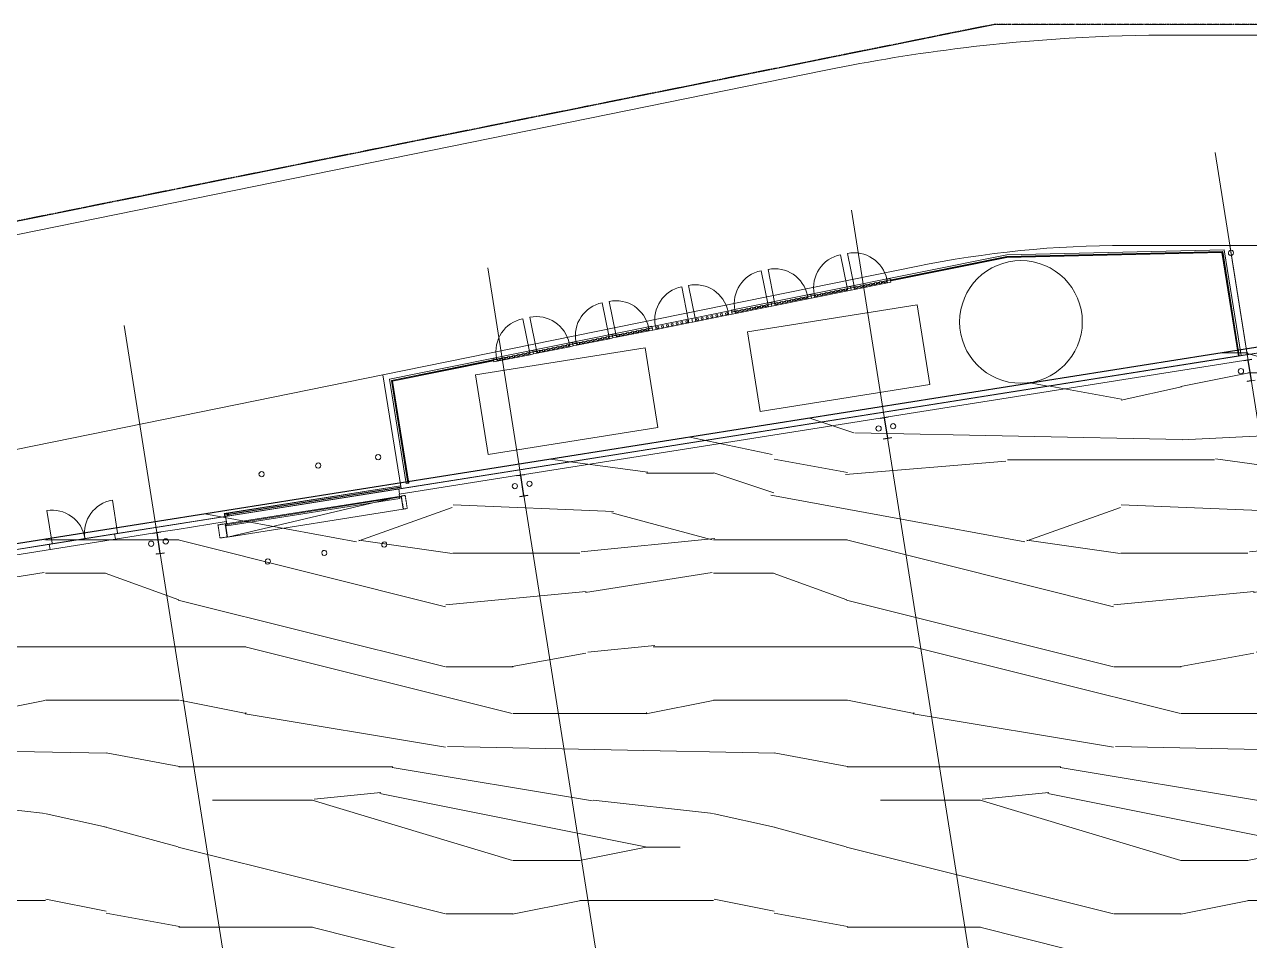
# Model space of a CAD drawing. Header units: millimetres. Extents: x 674 to 609626, y -20132 to 4061356.
# Drawn here: x 536418 to 571348, y 4033314 to 4059444 of the extents above; entities that cross this region are included whole.
import ezdxf

# ---------------------------------------------------------------- set-up
doc = ezdxf.new("R2010")
doc.units = ezdxf.units.MM
for name, pattern in [('AEC_Double Dash', [39, 15, -4, 6, -4, 6, -4]), ('Boundary', [16, 5, -2, 5, -2, 0, -2]), ('Dash Small', [9, 3, -1.5, 3, -1.5]), ('Hidden', [6, 4, -2]), ('Hidden_2_', [4, 3, -1])]:
    doc.linetypes.add(name, pattern=pattern)
for name, color, linetype, lineweight in [('A-000-M_MASS', 13, 'Continuous', 25), ('A-000-MH_MASS', 13, 'Hidden_2_', 25), ('A-010-M_LINE', 90, 'Continuous', 18), ('A-214-M_CURT_WALL', 52, 'Continuous', 13), ('A-230-M_FLOOR', 192, 'Continuous', 13), ('A-325-M_DOOR', 31, 'Continuous', 13), ('A-325-M_DOOR_PANEL', 31, 'Continuous', 13), ('C-910-M_SITE_BOUND', 91, 'Boundary', 25), ('C-953-M_PARKING', 70, 'Continuous', 13), ('M-520-M_DRAINAGE_FW', 2, 'Continuous', 13), ('P-500-M_PLMB_EQPM', 2, 'Continuous', 13), ('S-280-M_STRUCT_FRAME', 12, 'Continuous', 13), ('Z-030-M_GRID', 191, 'Continuous', 13), ('Z-060-M_DETAIL', 92, 'Continuous', 25)]:
    doc.layers.add(name, color=color, linetype=linetype, lineweight=lineweight)

# ---------------------------------------------------------------- blocks, each defined once
blk = doc.blocks.new('Family - ___-240017-S0_021 - ROOF LOADING PLAN')
at = {"layer": 'C-910-M_SITE_BOUND', "color": 21, "linetype": 'AEC_Double Dash', "lineweight": 5}
for p, q in [((-2260611, 4059444), (-2388364, 4033725)), ((-2226983, 4059444), (-2260611, 4059444))]:
    blk.add_line(p, q, dxfattribs=at)
blk = doc.blocks.new('X_Door-Panel-Hinge-Standard - Standard-958284-S0_021 - ROOF LOADING PLAN')
at = {"layer": 'A-325-M_DOOR', "lineweight": 5}
blk.add_arc((-485, 20), 945, 360, 90, dxfattribs=at)
at = {"layer": 'A-325-M_DOOR_PANEL', "lineweight": 5}
blk.add_line((-485, 20), (-485, 965), dxfattribs=at)
blk = doc.blocks.new('X_Door-Panel-Hinge-Standard - Standard-958351-S0_021 - ROOF LOADING PLAN')
at = {"layer": 'A-325-M_DOOR', "lineweight": 5}
blk.add_arc((-485, -20), 945, 270, 0, dxfattribs=at)
at = {"layer": 'A-325-M_DOOR_PANEL', "lineweight": 5}
blk.add_line((-485, -20), (-485, -965), dxfattribs=at)
blk = doc.blocks.new('Mechanical - Condensers - Mechanical - Condensers-1249279-S0_021 - ROOF LOADING PLAN')
at = {"layer": 'A-000-M_MASS', "lineweight": 5}
for p, q in [((-2262808, 4051444), (-2267648, 4050677)), ((-2262448, 4049172), (-2262808, 4051444)), ((-2267648, 4050677), (-2267288, 4048405)), ((-2270562, 4050216), (-2275401, 4049449)), ((-2270202, 4047944), (-2270562, 4050216)), ((-2275401, 4049449), (-2275041, 4047177)), ((-2267288, 4048405), (-2262448, 4049172)), ((-2275041, 4047177), (-2270202, 4047944))]:
    blk.add_line(p, q, dxfattribs=at)
blk = doc.blocks.new('Structural Framing 20 - Structural Framing 1-1264715-S0_021 - ROOF LOADING PLAN')
at = {"layer": 'S-280-M_STRUCT_FRAME', "lineweight": 5}
for p, q in [((-2284375, 4044968), (-2284602, 4044932)), ((-2284602, 4044932), (-2284601, 4044922)), ((-2284601, 4044922), (-2284492, 4044940)), ((-2284492, 4044940), (-2284400, 4044357)), ((-2284482, 4044941), (-2284374, 4044958)), ((-2284390, 4044358), (-2284482, 4044941)), ((-2284374, 4044958), (-2284375, 4044968)), ((-2284400, 4044357), (-2284508, 4044340)), ((-2284508, 4044340), (-2284507, 4044330)), ((-2284507, 4044330), (-2284280, 4044366)), ((-2284281, 4044376), (-2284390, 4044358)), ((-2284280, 4044366), (-2284281, 4044376))]:
    blk.add_line(p, q, dxfattribs=at)
blk = doc.blocks.new('Structural Framing 22 - Structural Framing 1-1264748-S0_021 - ROOF LOADING PLAN')
at = {"layer": 'S-280-M_STRUCT_FRAME', "lineweight": 5}
for p, q in [((-2274004, 4046611), (-2274232, 4046575)), ((-2274232, 4046575), (-2274230, 4046565)), ((-2274230, 4046565), (-2274121, 4046582)), ((-2274121, 4046582), (-2274029, 4046000)), ((-2274111, 4046584), (-2274003, 4046601)), ((-2274019, 4046001), (-2274111, 4046584)), ((-2274003, 4046601), (-2274004, 4046611)), ((-2274029, 4046000), (-2274138, 4045982)), ((-2274138, 4045982), (-2274136, 4045972)), ((-2274136, 4045972), (-2273909, 4046008)), ((-2273911, 4046018), (-2274019, 4046001)), ((-2273909, 4046008), (-2273911, 4046018))]:
    blk.add_line(p, q, dxfattribs=at)
blk = doc.blocks.new('Structural Framing 23 - Structural Framing 1-1264781-S0_021 - ROOF LOADING PLAN')
at = {"layer": 'S-280-M_STRUCT_FRAME', "lineweight": 5}
for p, q in [((-2263634, 4048254), (-2263861, 4048218)), ((-2263861, 4048218), (-2263859, 4048208)), ((-2263859, 4048208), (-2263751, 4048225)), ((-2263751, 4048225), (-2263658, 4047642)), ((-2263741, 4048226), (-2263632, 4048244)), ((-2263648, 4047644), (-2263741, 4048226)), ((-2263632, 4048244), (-2263634, 4048254)), ((-2263658, 4047642), (-2263767, 4047625)), ((-2263767, 4047625), (-2263765, 4047615)), ((-2263765, 4047615), (-2263538, 4047651)), ((-2263540, 4047661), (-2263648, 4047644)), ((-2263538, 4047651), (-2263540, 4047661))]:
    blk.add_line(p, q, dxfattribs=at)
blk = doc.blocks.new('Structural Framing 24 - Structural Framing 1-1264814-S0_021 - ROOF LOADING PLAN')
at = {"layer": 'S-280-M_STRUCT_FRAME', "lineweight": 5}
for p, q in [((-2253263, 4049896), (-2253490, 4049860)), ((-2253490, 4049860), (-2253489, 4049850)), ((-2253489, 4049850), (-2253380, 4049867)), ((-2253380, 4049867), (-2253288, 4049285)), ((-2253370, 4049869), (-2253261, 4049886)), ((-2253278, 4049286), (-2253370, 4049869)), ((-2253288, 4049285), (-2253396, 4049268)), ((-2253396, 4049268), (-2253395, 4049258)), ((-2253395, 4049258), (-2253168, 4049294))]:
    blk.add_line(p, q, dxfattribs=at)
blk = doc.blocks.new('Downpipe - L Spreader - Default-3252556-S0_021 - ROOF LOADING PLAN')
at = {"layer": 'M-520-M_DRAINAGE_FW', "lineweight": 5}
for start, end in [(0, 180), (180, 0)]:
    blk.add_arc((-40, 150), 75, start, end, dxfattribs=at)
blk = doc.blocks.new('Curtain_Wall_Batten_Door - Louvre Single Door-3241538-S0_021 - ROOF LOADING PLAN')
at = {"layer": 'A-325-M_DOOR', "lineweight": 5}
for p, q in [((-397, 17), (-447, 17)), ((-447, 17), (-447, -33)), ((-397, -33), (-397, 17)), ((-257, 17), (-307, 17)), ((-307, 17), (-307, -33)), ((-257, -33), (-257, 17)), ((-116, 17), (-166, 17)), ((-166, 17), (-166, -33)), ((-116, -33), (-116, 17)), ((25, 17), (-25, 17)), ((-25, 17), (-25, -33)), ((25, -33), (25, 17)), ((166, 17), (116, 17)), ((116, 17), (116, -33)), ((166, -33), (166, 17)), ((307, 17), (257, 17)), ((257, 17), (257, -33)), ((307, -33), (307, 17)), ((447, 17), (397, 17)), ((397, 17), (397, -33)), ((447, -33), (447, 17)), ((-447, -33), (-397, -33)), ((-307, -33), (-257, -33)), ((-166, -33), (-116, -33)), ((-25, -33), (25, -33)), ((116, -33), (166, -33)), ((257, -33), (307, -33)), ((397, -33), (447, -33))]:
    blk.add_line(p, q, dxfattribs=at)
blk.add_arc((477, 42), 955, 90, 180, dxfattribs=at)
at = {"layer": 'A-325-M_DOOR_PANEL', "lineweight": 5}
blk.add_line((477, 42), (477, 997), dxfattribs=at)
blk = doc.blocks.new('Rectangular Mullion - 100 x 100mm-2271095-S0_021 - ROOF LOADING PLAN')
at = {"layer": 'A-214-M_CURT_WALL', "lineweight": 5}
for p, q in [((-2269335, 4051035), (-2270271, 4050846)), ((-2269315, 4050937), (-2270251, 4050748))]:
    blk.add_line(p, q, dxfattribs=at)
blk = doc.blocks.new('Rectangular Mullion - 100 x 100mm-1677029-S0_021 - ROOF LOADING PLAN')
at = {"layer": 'A-214-M_CURT_WALL', "lineweight": 5}
for p, q in [((-100, 50), (0, 50)), ((-100, -50), (-100, 50)), ((0, 50), (0, -50)), ((0, -50), (-100, -50))]:
    blk.add_line(p, q, dxfattribs=at)
blk = doc.blocks.new('Rectangular Mullion - 100 x 100mm-1677030-S0_021 - ROOF LOADING PLAN')
at = {"layer": 'A-214-M_CURT_WALL', "lineweight": 5}
for p, q in [((0, 50), (-100, 50)), ((-100, 50), (-100, -50)), ((0, -50), (0, 50)), ((-100, -50), (0, -50))]:
    blk.add_line(p, q, dxfattribs=at)
blk = doc.blocks.new('aba - Plumbing Fixtures - Strip Drain - Stormtech - Custom Ass - FLW003 _Doors_-2277261-S0_021 - ROOF LOADING PLAN')
at = {"layer": 'A-000-M_MASS', "lineweight": 5}
blk.add_circle((0, -95), 30, dxfattribs=at)
at = {"layer": 'A-000-MH_MASS', "linetype": 'Hidden', "lineweight": 5}
blk.add_line((0, 10), (0, -5088), dxfattribs=at)
at = {"layer": 'M-520-M_DRAINAGE_FW', "lineweight": 5}
for p, q in [((-41, 0), (-41, -25)), ((-38, -5088), (-38, 0)), ((0, 0), (0, -5088)), ((38, 0), (41, 0)), ((38, 0), (38, -5088)), ((41, 0), (41, -5088)), ((-41, -5025), (-41, -5088))]:
    blk.add_line(p, q, dxfattribs=at)
blk = doc.blocks.new('Door-Roller-Standard - D07_5000x3000x20-Flat-Standard Motor-Anodised Clear 2-2276732-S0_021 - ROOF LOADING PLAN')
at = {"layer": 'A-325-M_DOOR', "linetype": 'Dash Small', "lineweight": 5}
for p, q in [((-2750, -104), (-2750, -482)), ((-2545, -104), (-2750, -104)), ((-2545, -482), (-2545, -104)), ((2545, -104), (2655, -104)), ((2545, -482), (2545, -104)), ((2655, -104), (2655, -482)), ((-2750, -482), (-2545, -482)), ((2655, -482), (2545, -482))]:
    blk.add_line(p, q, dxfattribs=at)
blk = doc.blocks.new('X_Door-Panel-Roller-Standard - Standard-3126884-S0_021 - ROOF LOADING PLAN')
at = {"layer": 'A-325-M_DOOR', "lineweight": 5}
for p, q in [((-2535, -368), (2535, 10)), ((-2535, -368), (-2535, 10)), ((-2535, 10), (2535, 10)), ((2535, 10), (2535, -368)), ((2535, -368), (-2535, -368))]:
    blk.add_line(p, q, dxfattribs=at)
at = {"layer": 'A-325-M_DOOR_PANEL', "lineweight": 5}
for p, q in [((2535, 10), (-2535, 10)), ((-2535, 10), (-2535, -10)), ((2535, -10), (2535, 10)), ((-2535, -10), (2535, -10))]:
    blk.add_line(p, q, dxfattribs=at)
blk = doc.blocks.new('Bollard_Typical - 150mm Diameter - BOL002 _removable_-1561748-S0_021 - ROOF LOADING PLAN')
at = {"layer": 'C-953-M_PARKING', "lineweight": 5}
for start, end in [(360, 180), (180, 0)]:
    blk.add_arc((1.2, -75), 75, start, end, dxfattribs=at)
blk = doc.blocks.new('Water Tanks2 - Water Tanks-2269628-S0_021 - ROOF LOADING PLAN')
at = {"layer": 'P-500-M_PLMB_EQPM', "lineweight": 5}
for start, end in [(0, 180), (180, 0)]:
    blk.add_arc((-2259848, 4050959), 1750, start, end, dxfattribs=at)
blk = doc.blocks.new('Bollard_Typical - 150mm Diameter - BOL001 _fixed_-1895789-S0_021 - ROOF LOADING PLAN')
at = {"layer": 'C-953-M_PARKING', "lineweight": 5}
for start, end in [(360, 180), (180, 0)]:
    blk.add_arc((1.2, -75), 75, start, end, dxfattribs=at)
blk = doc.blocks.new('Curtain_Wall_Batten_Door - Louvre Single Door-3241614-S0_021 - ROOF LOADING PLAN')
at = {"layer": 'A-325-M_DOOR', "lineweight": 5}
for p, q in [((-397, 33), (-447, 33)), ((-447, 33), (-447, -17)), ((-397, -17), (-397, 33)), ((-257, 33), (-307, 33)), ((-307, 33), (-307, -17)), ((-257, -17), (-257, 33)), ((-116, 33), (-166, 33)), ((-166, 33), (-166, -17)), ((-116, -17), (-116, 33)), ((25, 33), (-25, 33)), ((-25, 33), (-25, -17)), ((25, -17), (25, 33)), ((166, 33), (116, 33)), ((116, 33), (116, -17)), ((166, -17), (166, 33)), ((307, 33), (257, 33)), ((257, 33), (257, -17)), ((307, -17), (307, 33)), ((447, 33), (397, 33)), ((397, 33), (397, -17)), ((447, -17), (447, 33)), ((-447, -17), (-397, -17)), ((-307, -17), (-257, -17)), ((-166, -17), (-116, -17)), ((-25, -17), (25, -17)), ((116, -17), (166, -17)), ((257, -17), (307, -17)), ((397, -17), (447, -17))]:
    blk.add_line(p, q, dxfattribs=at)
blk.add_arc((477, -42), 955, 180, 270, dxfattribs=at)
at = {"layer": 'A-325-M_DOOR_PANEL', "lineweight": 5}
blk.add_line((477, -42), (477, -997), dxfattribs=at)
blk = doc.blocks.new('Rectangular Mullion - 100 x 100mm-2549649-S0_021 - ROOF LOADING PLAN')
at = {"layer": 'A-214-M_CURT_WALL', "lineweight": 5}
for p, q in [((-2269139, 4051074), (-2268202, 4051263)), ((-2269119, 4050976), (-2268183, 4051165))]:
    blk.add_line(p, q, dxfattribs=at)
blk = doc.blocks.new('Rectangular Mullion - 100 x 100mm-1765060-S0_021 - ROOF LOADING PLAN')
at = {"layer": 'A-214-M_CURT_WALL', "lineweight": 5}
for p, q in [((-100, 50), (0, 50)), ((-100, -50), (-100, 50)), ((0, 50), (0, -50)), ((0, -50), (-100, -50))]:
    blk.add_line(p, q, dxfattribs=at)
blk = doc.blocks.new('Rectangular Mullion - 100 x 100mm-1765061-S0_021 - ROOF LOADING PLAN')
at = {"layer": 'A-214-M_CURT_WALL', "lineweight": 5}
for p, q in [((0, 50), (-100, 50)), ((-100, 50), (-100, -50)), ((0, -50), (0, 50)), ((-100, -50), (0, -50))]:
    blk.add_line(p, q, dxfattribs=at)
blk = doc.blocks.new('Rectangular Mullion - 100 x 100mm-V131-S0_021 - ROOF LOADING PLAN')
at = {"layer": 'A-214-M_CURT_WALL', "lineweight": 5}
blk.add_line((-2266854, 4051432), (-2265918, 4051620), dxfattribs=at)
blk = doc.blocks.new('Rectangular Mullion - 100 x 100mm-V132-S0_021 - ROOF LOADING PLAN')
at = {"layer": 'A-214-M_CURT_WALL', "lineweight": 5}
blk.add_line((-2267050, 4051393), (-2267987, 4051204), dxfattribs=at)
blk = doc.blocks.new('Rectangular Mullion - 100 x 100mm-V133-S0_021 - ROOF LOADING PLAN')
at = {"layer": 'A-214-M_CURT_WALL', "lineweight": 5}
for p, q in [((0, 50), (-100, 50)), ((-100, 50), (-100, 16)), ((-100, 12), (-100, -50)), ((0, -50), (0, 50)), ((-100, -50), (0, -50))]:
    blk.add_line(p, q, dxfattribs=at)
blk = doc.blocks.new('Rectangular Mullion - LVR002 - Swaged Louvre-3315872-S0_021 - ROOF LOADING PLAN')
at = {"layer": 'A-214-M_CURT_WALL', "lineweight": 5}
for p, q in [((-2277326, 4046360), (-2277790, 4049287)), ((-2277767, 4049271), (-2277306, 4046363)), ((-2277306, 4046363), (-2277326, 4046360))]:
    blk.add_line(p, q, dxfattribs=at)
blk = doc.blocks.new('Rectangular Mullion - LVR002 - Swaged Louvre-V160-S0_021 - ROOF LOADING PLAN')
at = {"layer": 'A-214-M_CURT_WALL', "lineweight": 5}
for p, q in [((-2277382, 4046351), (-2277854, 4049331)), ((-2277792, 4049289), (-2277797, 4049292)), ((-2277797, 4049292), (-2277333, 4046359)), ((-2277328, 4046360), (-2277792, 4049289)), ((-2277333, 4046359), (-2277382, 4046351)), ((-2277333, 4046359), (-2277328, 4046360))]:
    blk.add_line(p, q, dxfattribs=at)
blk = doc.blocks.new('Rectangular Mullion - LVR002 - Swaged Louvre-3315873-S0_021 - ROOF LOADING PLAN')
at = {"layer": 'A-214-M_CURT_WALL', "lineweight": 5}
for p, q in [((-2271758, 4050501), (-2271669, 4050519)), ((-2271620, 4050529), (-2271590, 4050535)), ((-2271586, 4050515), (-2271616, 4050509)), ((-2271394, 4050574), (-2271365, 4050580)), ((-2271361, 4050560), (-2271390, 4050555)), ((-2271316, 4050590), (-2271227, 4050608)), ((-2271223, 4050588), (-2271312, 4050570)), ((-2271178, 4050618), (-2271089, 4050636)), ((-2271085, 4050616), (-2271174, 4050598)), ((-2271040, 4050646), (-2270951, 4050663)), ((-2270947, 4050644), (-2271036, 4050626)), ((-2270902, 4050673), (-2270813, 4050691)), ((-2270809, 4050672), (-2270898, 4050654)), ((-2270763, 4050701), (-2270674, 4050719)), ((-2270670, 4050699), (-2270760, 4050682)), ((-2270625, 4050729), (-2270536, 4050747)), ((-2270532, 4050727), (-2270621, 4050709)), ((-2270487, 4050757), (-2270458, 4050763)), ((-2270454, 4050743), (-2270483, 4050737)), ((-2273442, 4050162), (-2273353, 4050180)), ((-2273349, 4050160), (-2273438, 4050142)), ((-2273304, 4050190), (-2273215, 4050208)), ((-2273211, 4050188), (-2273300, 4050170)), ((-2273166, 4050217), (-2273077, 4050235)), ((-2273073, 4050216), (-2273162, 4050198)), ((-2273028, 4050245), (-2272939, 4050263)), ((-2272935, 4050244), (-2273024, 4050226)), ((-2272890, 4050273), (-2272801, 4050291)), ((-2272797, 4050271), (-2272886, 4050253)), ((-2272752, 4050301), (-2272722, 4050307)), ((-2272718, 4050287), (-2272748, 4050281)), ((-2272526, 4050346), (-2272497, 4050352)), ((-2272493, 4050333), (-2272522, 4050327)), ((-2272448, 4050362), (-2272359, 4050380)), ((-2272355, 4050360), (-2272444, 4050342)), ((-2272310, 4050390), (-2272221, 4050408)), ((-2272217, 4050388), (-2272306, 4050370)), ((-2272172, 4050418), (-2272083, 4050436)), ((-2272079, 4050416), (-2272168, 4050398)), ((-2272034, 4050445), (-2271945, 4050463)), ((-2271941, 4050444), (-2272030, 4050426)), ((-2271896, 4050473), (-2271807, 4050491)), ((-2271803, 4050472), (-2271892, 4050454)), ((-2271665, 4050499), (-2271754, 4050481)), ((-2277790, 4049287), (-2274889, 4049871)), ((-2274885, 4049851), (-2277767, 4049271)), ((-2274791, 4049890), (-2274761, 4049896)), ((-2274757, 4049877), (-2274787, 4049871)), ((-2274712, 4049906), (-2274623, 4049924)), ((-2274619, 4049904), (-2274708, 4049887)), ((-2274574, 4049934), (-2274485, 4049952)), ((-2274481, 4049932), (-2274570, 4049914)), ((-2274436, 4049962), (-2274347, 4049980)), ((-2274343, 4049960), (-2274432, 4049942)), ((-2274298, 4049990), (-2274209, 4050007)), ((-2274205, 4049988), (-2274294, 4049970)), ((-2274160, 4050017), (-2274071, 4050035)), ((-2274067, 4050016), (-2274156, 4049998)), ((-2274022, 4050045), (-2273933, 4050063)), ((-2273929, 4050043), (-2274018, 4050026)), ((-2273884, 4050073), (-2273855, 4050079)), ((-2273851, 4050059), (-2273880, 4050053)), ((-2273659, 4050118), (-2273629, 4050124)), ((-2273625, 4050105), (-2273655, 4050099)), ((-2273580, 4050134), (-2273491, 4050152)), ((-2273487, 4050132), (-2273576, 4050114))]:
    blk.add_line(p, q, dxfattribs=at)
blk = doc.blocks.new('Rectangular Mullion - LVR002 - Swaged Louvre-V161-S0_021 - ROOF LOADING PLAN')
at = {"layer": 'A-214-M_CURT_WALL', "lineweight": 5}
for p, q in [((-2277854, 4049331), (-2270371, 4050838)), ((-2271670, 4050525), (-2271759, 4050507)), ((-2271758, 4050503), (-2271669, 4050521)), ((-2271366, 4050587), (-2271621, 4050535)), ((-2271620, 4050531), (-2271365, 4050582)), ((-2271228, 4050614), (-2271317, 4050596)), ((-2271316, 4050592), (-2271227, 4050610)), ((-2271090, 4050642), (-2271179, 4050624)), ((-2271178, 4050620), (-2271089, 4050638)), ((-2270952, 4050670), (-2271041, 4050652)), ((-2271040, 4050648), (-2270951, 4050666)), ((-2270814, 4050698), (-2270903, 4050680)), ((-2270902, 4050676), (-2270813, 4050694)), ((-2270676, 4050726), (-2270765, 4050708)), ((-2270764, 4050703), (-2270675, 4050721)), ((-2270538, 4050753), (-2270627, 4050735)), ((-2270626, 4050731), (-2270537, 4050749)), ((-2270361, 4050789), (-2270489, 4050763)), ((-2270488, 4050759), (-2270360, 4050785)), ((-2270371, 4050838), (-2270369, 4050826)), ((-2270360, 4050785), (-2270361, 4050789)), ((-2273492, 4050158), (-2273581, 4050141)), ((-2273354, 4050186), (-2273443, 4050168)), ((-2273443, 4050164), (-2273354, 4050182)), ((-2273216, 4050214), (-2273305, 4050196)), ((-2273305, 4050192), (-2273215, 4050210)), ((-2273078, 4050242), (-2273167, 4050224)), ((-2273166, 4050220), (-2273077, 4050238)), ((-2272940, 4050270), (-2273029, 4050252)), ((-2273028, 4050248), (-2272939, 4050265)), ((-2272802, 4050297), (-2272891, 4050280)), ((-2272890, 4050275), (-2272801, 4050293)), ((-2272498, 4050359), (-2272753, 4050307)), ((-2272752, 4050303), (-2272497, 4050354)), ((-2272360, 4050386), (-2272449, 4050368)), ((-2272448, 4050364), (-2272359, 4050382)), ((-2272222, 4050414), (-2272311, 4050396)), ((-2272310, 4050392), (-2272221, 4050410)), ((-2272084, 4050442), (-2272173, 4050424)), ((-2272172, 4050420), (-2272083, 4050438)), ((-2271946, 4050470), (-2272035, 4050452)), ((-2272034, 4050448), (-2271945, 4050466)), ((-2271808, 4050498), (-2271897, 4050480)), ((-2271896, 4050475), (-2271807, 4050493)), ((-2274763, 4049903), (-2277797, 4049292)), ((-2277792, 4049289), (-2274762, 4049899)), ((-2274625, 4049931), (-2274714, 4049913)), ((-2274713, 4049908), (-2274624, 4049926)), ((-2274487, 4049958), (-2274576, 4049940)), ((-2274575, 4049936), (-2274486, 4049954)), ((-2274349, 4049986), (-2274438, 4049968)), ((-2274437, 4049964), (-2274348, 4049982)), ((-2274210, 4050014), (-2274300, 4049996)), ((-2274299, 4049992), (-2274210, 4050010)), ((-2274072, 4050042), (-2274161, 4050024)), ((-2274161, 4050020), (-2274072, 4050038)), ((-2273934, 4050070), (-2274023, 4050052)), ((-2274023, 4050047), (-2273934, 4050065)), ((-2273630, 4050131), (-2273885, 4050079)), ((-2273885, 4050075), (-2273630, 4050127)), ((-2273581, 4050136), (-2273492, 4050154)), ((-2277797, 4049292), (-2277792, 4049289))]:
    blk.add_line(p, q, dxfattribs=at)
blk = doc.blocks.new('Rectangular Mullion - LVR002 - Swaged Louvre-3315874-S0_021 - ROOF LOADING PLAN')
at = {"layer": 'A-214-M_CURT_WALL', "lineweight": 5}
for p, q in [((-2263567, 4052150), (-2260249, 4052818)), ((-2260247, 4052798), (-2263563, 4052130)), ((-2264601, 4051942), (-2264571, 4051948)), ((-2264567, 4051928), (-2264597, 4051922)), ((-2264522, 4051958), (-2264433, 4051975)), ((-2264429, 4051956), (-2264518, 4051938)), ((-2264384, 4051985), (-2264295, 4052003)), ((-2264291, 4051984), (-2264380, 4051966)), ((-2264246, 4052013), (-2264157, 4052031)), ((-2264153, 4052011), (-2264242, 4051994)), ((-2264108, 4052041), (-2264019, 4052059)), ((-2264015, 4052039), (-2264104, 4052021)), ((-2263970, 4052069), (-2263881, 4052087)), ((-2263877, 4052067), (-2263966, 4052049)), ((-2263832, 4052097), (-2263743, 4052114)), ((-2263739, 4052095), (-2263828, 4052077)), ((-2263694, 4052124), (-2263665, 4052130)), ((-2263661, 4052111), (-2263690, 4052105)), ((-2266511, 4051557), (-2266422, 4051575)), ((-2266418, 4051556), (-2266507, 4051538)), ((-2266373, 4051585), (-2266284, 4051603)), ((-2266280, 4051583), (-2266369, 4051565)), ((-2266235, 4051613), (-2266146, 4051631)), ((-2266142, 4051611), (-2266231, 4051593)), ((-2266097, 4051641), (-2266007, 4051659)), ((-2266004, 4051639), (-2266093, 4051621)), ((-2265958, 4051668), (-2265929, 4051674)), ((-2265925, 4051655), (-2265955, 4051649)), ((-2265733, 4051714), (-2265704, 4051720)), ((-2265700, 4051700), (-2265729, 4051694)), ((-2265655, 4051730), (-2265566, 4051748)), ((-2265562, 4051728), (-2265651, 4051710)), ((-2265517, 4051757), (-2265427, 4051775)), ((-2265424, 4051756), (-2265513, 4051738)), ((-2265378, 4051785), (-2265289, 4051803)), ((-2265285, 4051784), (-2265375, 4051766)), ((-2265240, 4051813), (-2265151, 4051831)), ((-2265147, 4051811), (-2265236, 4051793)), ((-2265102, 4051841), (-2265013, 4051859)), ((-2265009, 4051839), (-2265098, 4051821)), ((-2264964, 4051869), (-2264875, 4051886)), ((-2264871, 4051867), (-2264960, 4051849)), ((-2264826, 4051896), (-2264797, 4051902)), ((-2264793, 4051883), (-2264822, 4051877)), ((-2267997, 4051258), (-2267968, 4051264)), ((-2267964, 4051244), (-2267994, 4051238)), ((-2267919, 4051274), (-2267830, 4051292)), ((-2267826, 4051272), (-2267915, 4051254)), ((-2267781, 4051302), (-2267692, 4051319)), ((-2267688, 4051300), (-2267777, 4051282)), ((-2267643, 4051329), (-2267554, 4051347)), ((-2267550, 4051328), (-2267639, 4051310)), ((-2267505, 4051357), (-2267416, 4051375)), ((-2267412, 4051355), (-2267501, 4051338)), ((-2267367, 4051385), (-2267278, 4051403)), ((-2267274, 4051383), (-2267363, 4051365)), ((-2267229, 4051413), (-2267140, 4051431)), ((-2267136, 4051411), (-2267225, 4051393)), ((-2267091, 4051441), (-2267061, 4051446)), ((-2267057, 4051427), (-2267087, 4051421)), ((-2266865, 4051486), (-2266836, 4051492)), ((-2266832, 4051472), (-2266861, 4051466)), ((-2266787, 4051502), (-2266698, 4051520)), ((-2266694, 4051500), (-2266783, 4051482)), ((-2266649, 4051529), (-2266560, 4051547)), ((-2266556, 4051528), (-2266645, 4051510))]:
    blk.add_line(p, q, dxfattribs=at)
blk = doc.blocks.new('Rectangular Mullion - LVR002 - Swaged Louvre-V162-S0_021 - ROOF LOADING PLAN')
at = {"layer": 'A-214-M_CURT_WALL', "lineweight": 5}
for p, q in [((-2268107, 4051294), (-2260255, 4052874)), ((-2260250, 4052824), (-2263695, 4052131)), ((-2263694, 4052127), (-2260249, 4052820)), ((-2260249, 4052820), (-2260250, 4052824)), ((-2264573, 4051954), (-2264828, 4051903)), ((-2264827, 4051899), (-2264572, 4051950)), ((-2264435, 4051982), (-2264524, 4051964)), ((-2264523, 4051960), (-2264434, 4051978)), ((-2264297, 4052010), (-2264386, 4051992)), ((-2264385, 4051988), (-2264296, 4052006)), ((-2264159, 4052038), (-2264248, 4052020)), ((-2264247, 4052015), (-2264158, 4052033)), ((-2264020, 4052065), (-2264109, 4052047)), ((-2264109, 4052043), (-2264020, 4052061)), ((-2263882, 4052093), (-2263971, 4052075)), ((-2263971, 4052071), (-2263882, 4052089)), ((-2263744, 4052121), (-2263833, 4052103)), ((-2263833, 4052099), (-2263744, 4052117)), ((-2266423, 4051582), (-2266512, 4051564)), ((-2266511, 4051560), (-2266422, 4051577)), ((-2266285, 4051609), (-2266374, 4051592)), ((-2266373, 4051587), (-2266284, 4051605)), ((-2266147, 4051637), (-2266236, 4051619)), ((-2266235, 4051615), (-2266146, 4051633)), ((-2266009, 4051665), (-2266098, 4051647)), ((-2266097, 4051643), (-2266008, 4051661)), ((-2265705, 4051726), (-2265960, 4051675)), ((-2265959, 4051671), (-2265704, 4051722)), ((-2265567, 4051754), (-2265656, 4051736)), ((-2265655, 4051732), (-2265566, 4051750)), ((-2265429, 4051782), (-2265518, 4051764)), ((-2265517, 4051760), (-2265428, 4051778)), ((-2265291, 4051810), (-2265380, 4051792)), ((-2265379, 4051787), (-2265290, 4051805)), ((-2265153, 4051837), (-2265242, 4051819)), ((-2265241, 4051815), (-2265152, 4051833)), ((-2265015, 4051865), (-2265104, 4051847)), ((-2265103, 4051843), (-2265014, 4051861)), ((-2264877, 4051893), (-2264966, 4051875)), ((-2264965, 4051871), (-2264876, 4051889)), ((-2268104, 4051282), (-2268107, 4051294)), ((-2267969, 4051270), (-2268097, 4051245)), ((-2268097, 4051245), (-2268096, 4051241)), ((-2268096, 4051241), (-2267969, 4051266)), ((-2267831, 4051298), (-2267920, 4051280)), ((-2267919, 4051276), (-2267830, 4051294)), ((-2267693, 4051326), (-2267782, 4051308)), ((-2267781, 4051304), (-2267692, 4051322)), ((-2267555, 4051354), (-2267644, 4051336)), ((-2267643, 4051332), (-2267554, 4051350)), ((-2267417, 4051382), (-2267506, 4051364)), ((-2267505, 4051359), (-2267416, 4051377)), ((-2267279, 4051409), (-2267368, 4051391)), ((-2267367, 4051387), (-2267278, 4051405)), ((-2267141, 4051437), (-2267230, 4051419)), ((-2267229, 4051415), (-2267140, 4051433)), ((-2266837, 4051498), (-2267092, 4051447)), ((-2267091, 4051443), (-2266836, 4051494)), ((-2266699, 4051526), (-2266788, 4051508)), ((-2266787, 4051504), (-2266698, 4051522)), ((-2266561, 4051554), (-2266650, 4051536)), ((-2266649, 4051532), (-2266560, 4051550))]:
    blk.add_line(p, q, dxfattribs=at)
blk = doc.blocks.new('Rectangular Mullion - LVR002 - Swaged Louvre-3315875-S0_021 - ROOF LOADING PLAN')
at = {"layer": 'A-214-M_CURT_WALL', "lineweight": 5}
for p, q in [((-2260249, 4052818), (-2254099, 4052957)), ((-2254116, 4052937), (-2260247, 4052798))]:
    blk.add_line(p, q, dxfattribs=at)
blk = doc.blocks.new('Rectangular Mullion - LVR002 - Swaged Louvre-V163-S0_021 - ROOF LOADING PLAN')
at = {"layer": 'A-214-M_CURT_WALL', "lineweight": 5}
for p, q in [((-2260255, 4052874), (-2254051, 4053015)), ((-2254094, 4052964), (-2260250, 4052824)), ((-2260249, 4052820), (-2254097, 4052960)), ((-2254097, 4052960), (-2254094, 4052964)), ((-2260250, 4052824), (-2260249, 4052820))]:
    blk.add_line(p, q, dxfattribs=at)
blk = doc.blocks.new('Rectangular Mullion - LVR002 - Swaged Louvre-3315876-S0_021 - ROOF LOADING PLAN')
at = {"layer": 'A-214-M_CURT_WALL', "lineweight": 5}
for p, q in [((-2254099, 4052957), (-2253629, 4049990)), ((-2253649, 4049987), (-2254116, 4052937)), ((-2253629, 4049990), (-2253649, 4049987))]:
    blk.add_line(p, q, dxfattribs=at)
blk = doc.blocks.new('Rectangular Mullion - LVR002 - Swaged Louvre-V164-S0_021 - ROOF LOADING PLAN')
at = {"layer": 'A-214-M_CURT_WALL', "lineweight": 5}
for p, q in [((-2254094, 4052964), (-2254097, 4052960)), ((-2254097, 4052960), (-2253627, 4049990)), ((-2253623, 4049991), (-2254094, 4052964)), ((-2254051, 4053015), (-2253573, 4049999)), ((-2253627, 4049990), (-2253623, 4049991)), ((-2253573, 4049999), (-2253623, 4049991))]:
    blk.add_line(p, q, dxfattribs=at)
blk = doc.blocks.new('25021-APA-ZZ-ZZ-M3-AR-000001_V3_rvt-2-S0_021 - ROOF LOADING PLAN')
at = {"layer": 'A-230-M_FLOOR', "lineweight": 5}
for p, q in [((-2255448, 4059144), (-2245347, 4059144)), ((-2302592, 4050577), (-2265416, 4058140)), ((-2253894, 4053144), (-2256858, 4053144)), ((-2253894, 4053144), (-2245407, 4053144)), ((-2253400, 4050027), (-2253894, 4053144)), ((-2237103, 4052608), (-2253573, 4049999)), ((-2262839, 4052542), (-2278039, 4049449)), ((-2277525, 4046204), (-2253649, 4049988)), ((-2253649, 4049987), (-2263741, 4048388)), ((-2253490, 4049860), (-2263634, 4048254)), ((-2253574, 4050000), (-2253400, 4050027)), ((-2301652, 4044645), (-2278039, 4049449)), ((-2278039, 4049449), (-2277525, 4046204)), ((-2263861, 4048218), (-2274004, 4046611)), ((-2274232, 4046575), (-2277575, 4046045)), ((-2277588, 4046195), (-2282526, 4045413)), ((-2277564, 4046047), (-2277588, 4046195)), ((-2277575, 4046045), (-2277565, 4045982)), ((-2277555, 4045922), (-2282494, 4045140)), ((-2277562, 4045962), (-2277555, 4045922)), ((-2282551, 4045409), (-2285691, 4044912)), ((-2282563, 4045487), (-2282551, 4045409)), ((-2282526, 4045413), (-2282493, 4045202)), ((-2284602, 4044932), (-2294746, 4043326)), ((-2283910, 4045042), (-2284375, 4044968)), ((-2282513, 4045263), (-2283910, 4045042)), ((-2282503, 4045200), (-2282513, 4045263)), ((-2282494, 4045140), (-2282500, 4045180)), ((-2282490, 4045182), (-2282483, 4045141)), ((-2287554, 4044617), (-2306428, 4041627)), ((-2285691, 4044912), (-2287554, 4044617)), ((-2287554, 4044617), (-2287530, 4044469)), ((-2285667, 4044764), (-2285691, 4044912))]:
    blk.add_line(p, q, dxfattribs=at)
blk.add_arc((-2256858, 4023144), 30000, 90, 101.5, dxfattribs=at)
for points in [[(-2261489, 4058778), (-2259485, 4059022), (-2257467, 4059144), (-2255448, 4059144)], [(-2265416, 4058140), (-2264116, 4058405), (-2262806, 4058617), (-2261489, 4058778)]]:
    blk.add_open_spline(points, degree=3, dxfattribs=at)
at = {"layer": 'A-000-M_MASS', "color": 253, "lineweight": 5}
blk.add_blockref('Mechanical - Condensers - Mechanical - Condensers-1249279-S0_021 - ROOF LOADING PLAN', (0, 0), dxfattribs=at)
at = {"layer": 'A-214-M_CURT_WALL', "color": 253, "lineweight": 5}
for name, p in [('Rectangular Mullion - LVR002 - Swaged Louvre-V163-S0_021 - ROOF LOADING PLAN', (0, 0)), ('Rectangular Mullion - LVR002 - Swaged Louvre-3315875-S0_021 - ROOF LOADING PLAN', (0, 0)), ('Rectangular Mullion - LVR002 - Swaged Louvre-3315876-S0_021 - ROOF LOADING PLAN', (0, 0)), ('Rectangular Mullion - LVR002 - Swaged Louvre-V164-S0_021 - ROOF LOADING PLAN', (0, 0)), ('Rectangular Mullion - LVR002 - Swaged Louvre-V162-S0_021 - ROOF LOADING PLAN', (0, 0)), ('Rectangular Mullion - LVR002 - Swaged Louvre-3315874-S0_021 - ROOF LOADING PLAN', (0, 0)), ('Rectangular Mullion - 100 x 100mm-V131-S0_021 - ROOF LOADING PLAN', (2264, 456)), ('Rectangular Mullion - 100 x 100mm-V131-S0_021 - ROOF LOADING PLAN', (0, 0)), ('Rectangular Mullion - 100 x 100mm-V132-S0_021 - ROOF LOADING PLAN', (2264, 456)), ('Rectangular Mullion - 100 x 100mm-2549649-S0_021 - ROOF LOADING PLAN', (0, 0)), ('Rectangular Mullion - 100 x 100mm-V132-S0_021 - ROOF LOADING PLAN', (0, 0)), ('Rectangular Mullion - 100 x 100mm-2271095-S0_021 - ROOF LOADING PLAN', (0, 0)), ('Rectangular Mullion - LVR002 - Swaged Louvre-V161-S0_021 - ROOF LOADING PLAN', (0, 0)), ('Rectangular Mullion - LVR002 - Swaged Louvre-3315873-S0_021 - ROOF LOADING PLAN', (0, 0)), ('Rectangular Mullion - 100 x 100mm-V131-S0_021 - ROOF LOADING PLAN', (-4529, -912)), ('Rectangular Mullion - 100 x 100mm-V131-S0_021 - ROOF LOADING PLAN', (-6793, -1368)), ('Rectangular Mullion - 100 x 100mm-V132-S0_021 - ROOF LOADING PLAN', (-4529, -912)), ('Rectangular Mullion - 100 x 100mm-V132-S0_021 - ROOF LOADING PLAN', (-6793, -1368)), ('Rectangular Mullion - LVR002 - Swaged Louvre-V160-S0_021 - ROOF LOADING PLAN', (0, 0)), ('Rectangular Mullion - LVR002 - Swaged Louvre-3315872-S0_021 - ROOF LOADING PLAN', (0, 0))]:
    blk.add_blockref(name, p, dxfattribs=at)
at = {"layer": 'A-214-M_CURT_WALL', "color": 253, "lineweight": 5, "extrusion": (0, 0, -1)}
for name, p, rotation in [('Rectangular Mullion - 100 x 100mm-1677029-S0_021 - ROOF LOADING PLAN', (2264698, 4051917), 168.6177207831234), ('Rectangular Mullion - 100 x 100mm-1765060-S0_021 - ROOF LOADING PLAN', (2264698, 4051917), 348.6177207831078), ('Rectangular Mullion - 100 x 100mm-1677029-S0_021 - ROOF LOADING PLAN', (2266962, 4051461), 168.6177207831564), ('Rectangular Mullion - 100 x 100mm-1765060-S0_021 - ROOF LOADING PLAN', (2266962, 4051461), 348.6177207831408), ('Rectangular Mullion - 100 x 100mm-1677029-S0_021 - ROOF LOADING PLAN', (2269227, 4051005), 168.6177207831421), ('Rectangular Mullion - 100 x 100mm-1765060-S0_021 - ROOF LOADING PLAN', (2269227, 4051005), 348.6177207831264), ('Rectangular Mullion - 100 x 100mm-1677029-S0_021 - ROOF LOADING PLAN', (2271491, 4050550), 168.6177207831503), ('Rectangular Mullion - 100 x 100mm-1765060-S0_021 - ROOF LOADING PLAN', (2271491, 4050550), 348.6177207831348), ('Rectangular Mullion - 100 x 100mm-1765060-S0_021 - ROOF LOADING PLAN', (2273756, 4050094), 348.6177207831203), ('Rectangular Mullion - 100 x 100mm-1677029-S0_021 - ROOF LOADING PLAN', (2273756, 4050094), 168.617720783136)]:
    blk.add_blockref(name, p, dxfattribs=dict(at, rotation=rotation))
at = {"layer": 'A-214-M_CURT_WALL', "color": 253, "lineweight": 5}
for name, p, rotation in [('Rectangular Mullion - 100 x 100mm-1765061-S0_021 - ROOF LOADING PLAN', (-2263566, 4052145), 11.38227921689218), ('Rectangular Mullion - 100 x 100mm-1765061-S0_021 - ROOF LOADING PLAN', (-2265830, 4051689), 11.38227921685921), ('Rectangular Mullion - 100 x 100mm-1677030-S0_021 - ROOF LOADING PLAN', (-2265830, 4051689), 191.3822792168766), ('Rectangular Mullion - 100 x 100mm-1765061-S0_021 - ROOF LOADING PLAN', (-2268094, 4051233), 11.38227921687355), ('Rectangular Mullion - 100 x 100mm-1677030-S0_021 - ROOF LOADING PLAN', (-2268094, 4051233), 191.3822792168436), ('Rectangular Mullion - 100 x 100mm-1765061-S0_021 - ROOF LOADING PLAN', (-2270359, 4050777), 11.38227921686524), ('Rectangular Mullion - 100 x 100mm-1677030-S0_021 - ROOF LOADING PLAN', (-2270359, 4050777), 191.3822792168579), ('Rectangular Mullion - 100 x 100mm-V133-S0_021 - ROOF LOADING PLAN', (-2272623, 4050322), 11.38227921687965), ('Rectangular Mullion - 100 x 100mm-1677030-S0_021 - ROOF LOADING PLAN', (-2272623, 4050322), 191.3822792168496), ('Rectangular Mullion - 100 x 100mm-1677030-S0_021 - ROOF LOADING PLAN', (-2274888, 4049866), 191.382279216864)]:
    blk.add_blockref(name, p, dxfattribs=dict(at, rotation=rotation))
at = {"layer": 'A-325-M_DOOR', "color": 253, "lineweight": 5}
for name, p, rotation in [('Curtain_Wall_Batten_Door - Louvre Single Door-3241614-S0_021 - ROOF LOADING PLAN', (-2264132, 4052031), 191.3822792168922), ('Curtain_Wall_Batten_Door - Louvre Single Door-3241614-S0_021 - ROOF LOADING PLAN', (-2266396, 4051575), 191.3822792168592), ('Curtain_Wall_Batten_Door - Louvre Single Door-3241538-S0_021 - ROOF LOADING PLAN', (-2265264, 4051803), 11.38227921687659), ('Curtain_Wall_Batten_Door - Louvre Single Door-3241538-S0_021 - ROOF LOADING PLAN', (-2267528, 4051347), 11.38227921684358), ('Curtain_Wall_Batten_Door - Louvre Single Door-3241538-S0_021 - ROOF LOADING PLAN', (-2269793, 4050891), 11.38227921685795), ('Curtain_Wall_Batten_Door - Louvre Single Door-3241614-S0_021 - ROOF LOADING PLAN', (-2268661, 4051119), 191.3822792168736), ('Curtain_Wall_Batten_Door - Louvre Single Door-3241614-S0_021 - ROOF LOADING PLAN', (-2270925, 4050663), 191.3822792168652), ('Curtain_Wall_Batten_Door - Louvre Single Door-3241614-S0_021 - ROOF LOADING PLAN', (-2273190, 4050208), 191.3822792168797), ('Curtain_Wall_Batten_Door - Louvre Single Door-3241538-S0_021 - ROOF LOADING PLAN', (-2272057, 4050436), 11.38227921684967), ('Curtain_Wall_Batten_Door - Louvre Single Door-3241538-S0_021 - ROOF LOADING PLAN', (-2274322, 4049980), 11.38227921686405), ('Door-Roller-Standard - D07_5000x3000x20-Flat-Standard Motor-Anodised Clear 2-2276732-S0_021 - ROOF LOADING PLAN', (-2280045, 4045700), 9.000328388161856), ('X_Door-Panel-Roller-Standard - Standard-3126884-S0_021 - ROOF LOADING PLAN', (-2280026, 4045582), 9.000328388161856), ('X_Door-Panel-Hinge-Standard - Standard-958284-S0_021 - ROOF LOADING PLAN', (-2286992, 4044701), 9.000328388161856), ('X_Door-Panel-Hinge-Standard - Standard-958351-S0_021 - ROOF LOADING PLAN', (-2286081, 4044845), 189.0003283881618)]:
    blk.add_blockref(name, p, dxfattribs=dict(at, rotation=rotation))
at = {"layer": 'C-910-M_SITE_BOUND', "color": 253, "lineweight": 5}
blk.add_blockref('Family - ___-240017-S0_021 - ROOF LOADING PLAN', (0, 0), dxfattribs=at)
at = {"layer": 'C-953-M_PARKING', "color": 253, "lineweight": 5, "rotation": 357.9999999999982}
for name, p in [('Bollard_Typical - 150mm Diameter - BOL001 _fixed_-1895789-S0_021 - ROOF LOADING PLAN', (-2253858, 4053004)), ('Bollard_Typical - 150mm Diameter - BOL002 _removable_-1561748-S0_021 - ROOF LOADING PLAN', (-2278175, 4047178)), ('Bollard_Typical - 150mm Diameter - BOL002 _removable_-1561748-S0_021 - ROOF LOADING PLAN', (-2281499, 4046694)), ('Bollard_Typical - 150mm Diameter - BOL002 _removable_-1561748-S0_021 - ROOF LOADING PLAN', (-2279884, 4046938)), ('Bollard_Typical - 150mm Diameter - BOL002 _removable_-1561748-S0_021 - ROOF LOADING PLAN', (-2278000, 4044684)), ('Bollard_Typical - 150mm Diameter - BOL002 _removable_-1561748-S0_021 - ROOF LOADING PLAN', (-2279710, 4044444)), ('Bollard_Typical - 150mm Diameter - BOL002 _removable_-1561748-S0_021 - ROOF LOADING PLAN', (-2281325, 4044200))]:
    blk.add_blockref(name, p, dxfattribs=at)
at = {"layer": 'M-520-M_DRAINAGE_FW', "color": 253, "lineweight": 5}
for p in [(-2253536, 4049405), (-2263867, 4047769), (-2263453, 4047834), (-2274238, 4046126), (-2273823, 4046192), (-2284609, 4044483), (-2284194, 4044549)]:
    blk.add_blockref('Downpipe - L Spreader - Default-3252556-S0_021 - ROOF LOADING PLAN', p, dxfattribs=at)
at = {"layer": 'M-520-M_DRAINAGE_FW', "color": 253, "lineweight": 5, "rotation": 99.00032838971067}
blk.add_blockref('aba - Plumbing Fixtures - Strip Drain - Stormtech - Custom Ass - FLW003 _Doors_-2277261-S0_021 - ROOF LOADING PLAN', (-2282557, 4045450), dxfattribs=at)
at = {"layer": 'P-500-M_PLMB_EQPM', "color": 253, "lineweight": 5}
blk.add_blockref('Water Tanks2 - Water Tanks-2269628-S0_021 - ROOF LOADING PLAN', (0, 0), dxfattribs=at)
at = {"layer": 'S-280-M_STRUCT_FRAME', "color": 253, "lineweight": 5}
for name in ['Structural Framing 24 - Structural Framing 1-1264814-S0_021 - ROOF LOADING PLAN', 'Structural Framing 23 - Structural Framing 1-1264781-S0_021 - ROOF LOADING PLAN', 'Structural Framing 22 - Structural Framing 1-1264748-S0_021 - ROOF LOADING PLAN', 'Structural Framing 20 - Structural Framing 1-1264715-S0_021 - ROOF LOADING PLAN']:
    blk.add_blockref(name, (0, 0), dxfattribs=at)
blk = doc.blocks.new('Family - ___-3870354-S0_021 - ROOF LOADING PLAN')
at = {"layer": 'C-910-M_SITE_BOUND'}
for p, q in [((-2260611, 4059444), (-2388364, 4033725)), ((-2226983, 4059444), (-2260611, 4059444))]:
    blk.add_line(p, q, dxfattribs=at)

msp = doc.modelspace()

# ---------------------------------------------------------------- hatches: boundary and pattern name
at = {"layer": 'Z-060-M_DETAIL', "lineweight": 18}
h = msp.add_hatch(dxfattribs=at)
h.set_pattern_fill('FP_47', color=212, style=0, pattern_type=2)
h.set_pattern_definition([(0, (2838205, 14859), (0, 19050), [3810, -15240]), (8.973, (2838395.3, 4572), (114299.86763, 19050.75234), [3664.344, -362769.7]), (5.71, (2838204.8, 5715), (171450.1697, 19048.22754), [3829.01, -187621.09]), (344.578, (2838204.8, 11430), (209550.09048, -57149.39309), [5730.85, -567354.28]), (353.66, (2838585.8, 17716.5), (19050.0059, 0.0726), [3450.11, -169054.96]), (345.069, (2839157.3, 6858), (76200.1328, -19049.43674), [2957.36, -292778.155]), (348.69, (2832489.8, 17907), (19050.0055, -0.026), [7770.914, -89365.4]), (5.71, (2838395.3, 2857.5), (171450.1697, 19048.22754), [1914.506, -189535.594]), (0, (2838205, 10858), (0, 19050), [1905, -17145]), (0, (2834395, 13144), (0, 19050), [5715, -13335]), (11.31, (2838204.8, 16002), (76199.9625, 19050.0844), [1942.72, -95193.59]), (2.726, (2836299.8, 8953.5), (381000.10497, 19047.92896), [4005.034, -396498.28]), (352.405, (2837252.3, 8382), (152399.864, -19050.9437), [2882.78, -285395.994]), (0, (2836300, 1143), (0, 19050), [3810, -15240]), (358.831, (2834394.8, 190.5), (19050.003886, 0.04767), [9336.44, -924307.905]), (0, (2834395, 14478), (0, 19050), [1905, -17145]), (0, (2836300, 16002), (0, 19050), [1905, -17145]), (0, (2827727, 17716), (0, 19050), [2857.5, -16192.5]), (350.538, (2832870.8, 18669), (19050.0018, 0.1071), [5793.83, -110082.79]), (0, (2826775, 18669), (0, 19050), [3810, -15240]), (0, (2824680, 1524), (0, 19050), [2095.5, -16954.5]), (0, (2834395, 2476), (0, 19050), [1905, -17145]), (0, (2824680, 3048), (0, 19050), [4000.5, -15049.5]), (5.44, (2834394.8, 4191), (190500.09392, 19048.9029), [4018.6, -397841.57]), (0, (2834585, 5715), (0, 19050), [3619.5, -15430.5]), (0, (2824680, 6096), (0, 19050), [2095.5, -16954.5]), (358.831, (2826965.3, 9144), (19050.003886, 0.04767), [9336.44, -924307.905]), (0, (2828680, 10858), (0, 19050), [1905, -17145]), (0, (2826775, 11430), (0, 19050), [1905, -17145]), (0, (2834395, 11430), (0, 19050), [3810, -15240]), (0, (2830585, 11811), (0, 19050), [1905, -17145]), (0, (2826775, 14097), (0, 19050), [3810, -15240]), (19.654, (2831918.3, 6096), (209549.7387, 76200.6277), [2831.99, -280366.584]), (11.31, (2828679.8, 11430), (76199.9625, 19050.0844), [1942.72, -95193.59]), (11.31, (2836299.8, 10477.5), (76199.9625, 19050.0844), [1942.72, -95193.59]), (5.71, (2830584.8, 17716.5), (171450.1697, 19048.22754), [1914.506, -189535.594]), (349.695, (2824679.3, 19050), (114299.93284, -19050.29807), [2129.85, -210855.59]), (348.69, (2826774.8, 1524), (19050.0055, -0.026), [1942.72, -95193.59]), (90, (2828680, 1143), (-19050, 1e-12), [25.146, -19024.854]), (346.608, (2824679.3, 11811), (323850.53616, -76197.15888), [4112.324, -407120.484]), (11.31, (2836299.8, 14478), (76199.9625, 19050.0844), [1942.72, -95193.59]), (10.305, (2836299.8, 2476.5), (95249.9298, 19050.25704), [2129.85, -210855.59]), (348.69, (2830584.8, 10858.5), (19050.0055, -0.026), [1942.72, -95193.59]), (348.69, (2832489.8, 11811), (19050.0055, -0.026), [1942.72, -95193.59]), (341.565, (2824679, 9906), (19049.996, -0.011), [2409.654, -57831.72]), (345.964, (2826775, 16383), (19049.9924, 0.0904), [7854.525, -70690.626]), (343.301, (2830584.8, 17716.5), (133350.13224, -38099.4153), [5966.63, -192921.16]), (0, (2830585, 18669), (0, 19050), [2286, -16764]), (345.964, (2828680, 3048), (19049.9924, 0.0904), [7854.525, -70690.626]), (345.964, (2826775, 4381.5), (19049.9924, 0.0904), [7854.525, -70690.626]), (345.964, (2826775, 6096), (19049.9924, 0.0904), [7854.525, -70690.626]), (349.695, (2824679.3, 14478), (114299.93284, -19050.29807), [2129.85, -210855.59]), (345.964, (2830585, 14097), (19049.9924, 0.0904), [3927.25, -74617.9]), (349.695, (2824679.3, 8382), (114299.93284, -19050.29807), [2129.85, -210855.59]), (357.614, (2834585.3, 7048.5), (19049.99934, -0.00945), [4575.96, -453020.716]), (349.695, (2832489.8, 10477.5), (114299.93284, -19050.29807), [2129.85, -210855.59]), (12.529, (2834585.3, 10096.5), (76199.9427, 19050.2525), [1756.315, -173876]), (349.563, (2824679.3, 7429.5), (209550.25959, -38098.257795), [7360.806, -728718.79]), (351.87, (2831918.3, 6096), (19049.9893, 0.0287), [2694.07, -132009.756]), (4.764, (2826774.8, 8001), (209549.86567, 19051.29977), [4587.85, -224804.516]), (0, (2831347, 8382), (0, 19050), [5905.5, -13144.5]), (344.745, (2824679.3, 16954.5), (76200.0281, -19049.8354), [2172.04, -215031.37]), (350.538, (2828679.8, 1143), (19050.0018, 0.1071), [5793.83, -110082.79]), (340.017, (2824679.3, 5143.5), (57150.0309, -19049.88714), [2229.745, -220744.77]), (0, (2840110, 16383), (0, 19050), [952.5, -18097.5]), (0, (2840110, 8001), (0, 19050), [1905, -17145]), (11.31, (2840109.8, 1143), (76199.9625, 19050.0844), [1942.72, -95193.59]), (0, (2840300, 3048), (0, 19050), [3429, -15621]), (343.301, (2840109.8, 13144.5), (133350.13224, -38099.4153), [1988.88, -196898.914]), (348.021, (2840300.3, 9144), (361950.39209, -76219.01641), [3505.33, -639139.77]), (90, (2840110, 1143), (-19050, 1e-12), [25.146, -19024.854]), (0, (2842015, 1524), (0, 19050), [1714.5, -17335.5]), (0, (2842015, 5144), (0, 19050), [1714.5, -17335.5]), (0, (2842015, 6096), (0, 19050), [1714.5, -17335.5]), (336.038, (2842014.8, 12573), (133350.4, -57148.8147), [1876.215, -185744.396]), (348.516, (2842014.8, 14859), (95249.899667, -19053.459981), [1749.514, -1242355.75]), (341.565, (2842015, 8001), (19049.996, -0.011), [1807.235, -58434.12]), (347.471, (2842014.8, 17335.5), (95249.9393, -19050.3251), [1756.315, -173876])])
h.paths.add_polyline_path([(504785, 3998893), (594725, 4013074), (592549, 4033144), (588465, 4052910), (498486, 4038659), (504213, 4002506)])

# ---------------------------------------------------------------- linework, layer by layer
at = {"layer": 'A-010-M_LINE', "lineweight": 25}
msp.add_line((588465, 4052910), (498486, 4038659), dxfattribs=at)
at = {"layer": 'Z-030-M_GRID'}
for p, q in [((580643, 3990908), (570367, 4055788)), ((497430, 4038329), (600721, 4054690)), ((570272, 3989266), (559996, 4054145)), ((559564, 3989757), (549625, 4052503)), ((549531, 3985981), (539255, 4050860))]:
    msp.add_line(p, q, dxfattribs=at)

# ---------------------------------------------------------------- block references
at = {"lineweight": 5}
msp.add_blockref('25021-APA-ZZ-ZZ-M3-AR-000001_V3_rvt-2-S0_021 - ROOF LOADING PLAN', (2824679, 0), dxfattribs=at)
at = {"layer": 'C-910-M_SITE_BOUND'}
msp.add_blockref('Family - ___-3870354-S0_021 - ROOF LOADING PLAN', (2824679, 0), dxfattribs=at)

doc.saveas('drawing.dxf')
